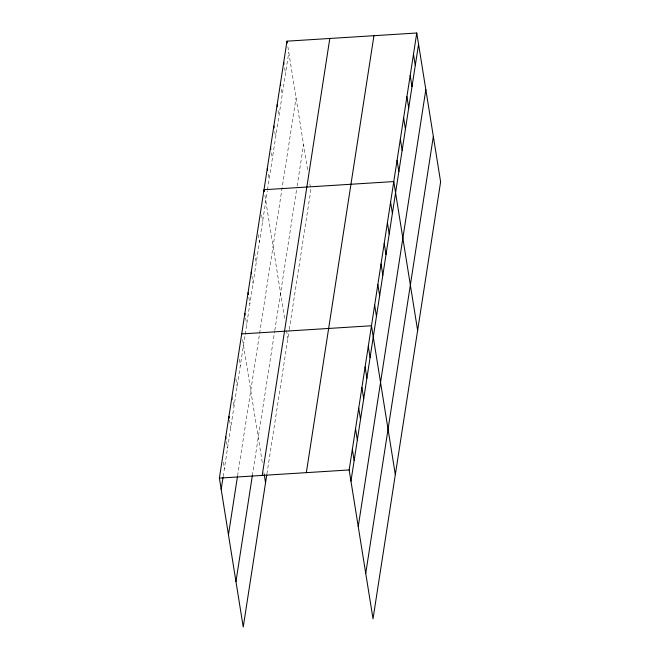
<?xml version="1.0" encoding="UTF-8"?>
<svg xmlns="http://www.w3.org/2000/svg" width="660" height="660" viewBox="0 0 660 660"><rect width="100%" height="100%" fill="white"/><g stroke="black" fill="none" stroke-linecap="round" stroke-linejoin="round"><path stroke-width="0.49" stroke-dasharray="3.3 2.47" d="M223.154 476.569L245.008 335.321M245.157 334.339L267.358 190.831M267.514 189.816L288.783 52.371M237.559 475.901L296.06 97.804M252.343 475.629L274.651 331.435M274.808 330.454L296.983 187.06M297.14 186.054L303.55 144.614M266.904 473.979L289.096 330.528M289.253 329.513L310.835 190.047L309.375 180.964M287.884 46.769L307.758 170.866M284.6 67.988L285.5 73.59M281.317 89.215L282.216 94.817M278.033 110.434L278.933 116.044M274.75 131.662L275.649 137.263M271.466 152.881L272.365 158.491M268.183 174.108L269.082 179.71M264.899 195.327L284.617 318.417M286.555 330.536L287.851 338.613M261.558 214.995L262.606 221.529M258.225 234.663L259.421 242.129M254.587 252.458L256.237 262.729M251.848 275.855L253.044 283.33M248.812 297.396L249.859 303.93M245.627 317.988L246.675 324.53M242.591 339.521L262.309 462.611M263.926 472.709L264.248 474.73M239.25 359.188L240.298 365.722M235.917 378.856L237.113 386.323M232.279 396.652L233.929 406.923M229.54 420.049L230.736 427.523M226.504 441.589L227.551 448.123M223.319 462.181L224.367 468.724"/><path stroke-width="0.99" d="M266.755 474.961L243.235 627L219.384 478.112L286.984 41.167L416.765 33L440.616 181.888L373.015 618.832L349.165 469.953L416.765 33M221.183 489.324L222.998 477.551M228.459 534.757L237.41 476.883M235.958 581.567L252.343 475.629M262.21 475.423L329.81 38.47M306.339 472.642L373.939 35.698M350.963 481.156L418.564 44.203M358.24 526.589L425.84 89.636M365.739 573.4L433.339 136.455M241.692 333.919L371.473 325.76L395.323 474.639M219.384 478.112L349.165 469.953M413.482 54.227L415.28 65.431M410.198 75.446L411.997 86.65M406.915 96.674L408.713 107.877M403.631 117.892L405.43 129.096M400.348 139.12L402.146 150.323M397.064 160.339L398.863 171.542M417.632 330.445L393.781 181.566L264 189.725L264.297 191.598M390.596 202.158L392.395 213.37M387.412 222.758L389.202 233.97M384.227 243.358L386.017 254.562M381.034 263.959L382.833 275.162M377.85 284.559L379.649 295.762M374.665 305.159L376.456 316.363M368.288 346.351L370.087 357.563M365.104 366.952L366.894 378.163M361.919 387.552L363.709 398.755M358.726 408.152L360.525 419.356M355.542 428.752L357.34 439.956M286.984 41.167L287.281 43.032M352.358 449.353L354.148 460.556M283.701 62.386L283.998 64.259M280.417 83.614L280.714 85.478M277.134 104.833L277.431 106.706M273.851 126.06L274.147 127.924M270.567 147.279L270.864 149.152M267.284 168.506L267.58 170.371M251.254 272.126L251.551 273.991M248.069 292.726L248.366 294.591M244.876 313.318L245.182 315.191M264.248 474.73L265.543 482.806M228.946 416.32L229.243 418.184M225.761 436.92L226.058 438.784"/></g></svg>
